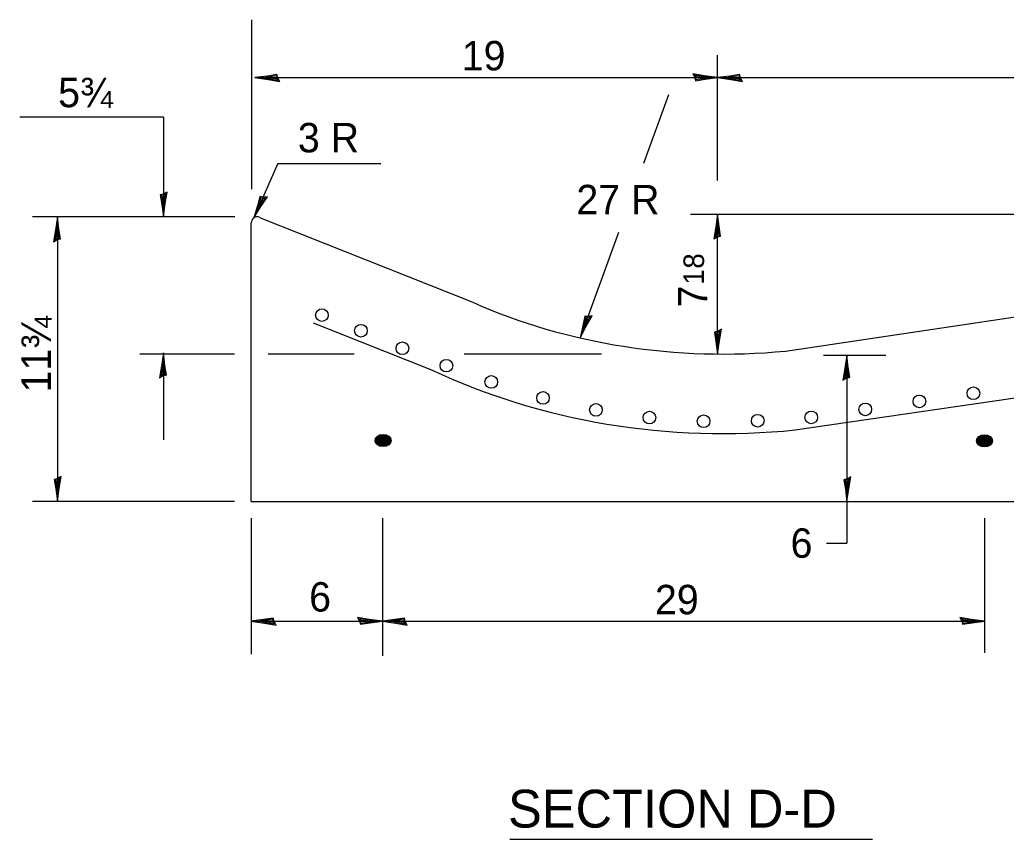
# Model space of a CAD drawing. Extents: x 0 to 2.83, y 0 to 1.83.
# Drawn here: x 1.0365 to 1.4278, y 0.7951 to 1.1201 of the extents above; entities that cross this region are included whole.
import ezdxf

# ---------------------------------------------------------------- set-up
doc = ezdxf.new("R2010")
doc.units = 0
for name, color, linetype in [('RD_Pr_Roadway_Dimensions', 7, 'Continuous'), ('RD_Pr_Roadway_Notes', 7, 'Continuous'), ('SH_General_Details', 7, 'Continuous')]:
    doc.layers.add(name, color=color, linetype=linetype)

msp = doc.modelspace()

# ---------------------------------------------------------------- linework, layer by layer
at = {"layer": 'RD_Pr_Roadway_Dimensions'}
for p, q in [((1.12839, 1.12008), (1.12839, 1.05289)), ((1.31327, 1.05634), (1.31327, 1.10601)), ((1.1298, 1.09711), (1.31327, 1.09711)), ((1.31327, 1.09711), (1.70335, 1.09711)), ((1.29383, 1.09031), (1.28393, 1.06309)), ((1.09348, 1.08149), (1.03652, 1.08149)), ((1.09348, 1.08149), (1.09348, 1.0419)), ((1.1389, 1.06304), (1.12937, 1.04148)), ((1.1389, 1.06304), (1.17968, 1.06304)), ((1.12182, 1.0419), (1.04159, 1.0419)), ((1.05145, 1.0419), (1.05145, 0.92907)), ((1.30258, 1.04301), (1.66335, 1.04301)), ((1.31327, 0.9875), (1.31327, 1.04301)), ((1.27396, 1.03571), (1.25874, 0.99389)), ((1.12166, 0.98749), (1.0842, 0.98749)), ((1.09348, 0.98794), (1.09348, 0.95344)), ((1.16916, 0.98749), (1.13499, 0.98749)), ((1.26721, 0.98749), (1.21273, 0.98749)), ((1.35528, 0.98701), (1.37997, 0.98701)), ((1.36449, 0.98701), (1.36449, 0.91254)), ((1.36449, 0.96066), (1.36449, 0.91778)), ((1.12166, 0.92907), (1.04159, 0.92907)), ((1.12832, 0.9224), (1.12832, 0.86843)), ((1.18034, 0.9224), (1.18034, 0.86784)), ((1.41914, 0.9224), (1.41914, 0.86903)), ((1.35641, 0.91254), (1.36449, 0.91254)), ((1.12832, 0.88155), (1.18034, 0.88155)), ((1.18034, 0.88155), (1.41914, 0.88155))]:
    msp.add_line(p, q, dxfattribs=at)
for points in [[(1.13884, 1.09697), (1.13854, 1.09832), (1.13472, 1.09774), (1.1298, 1.09711), (1.13505, 1.09639), (1.13965, 1.09558), (1.13884, 1.09697), (1.13844, 1.09787), (1.13311, 1.0971), (1.13893, 1.09608), (1.13807, 1.09722), (1.13562, 1.09707), (1.13798, 1.09671)], [(1.30423, 1.09724), (1.30453, 1.09589), (1.30835, 1.09647), (1.31327, 1.09711), (1.30802, 1.09783), (1.30342, 1.09863), (1.30423, 1.09724), (1.30463, 1.09635), (1.30997, 1.09711), (1.30414, 1.09814), (1.305, 1.09699), (1.30745, 1.09714), (1.30509, 1.0975)], [(1.3223, 1.09697), (1.322, 1.09832), (1.31818, 1.09774), (1.31327, 1.09711), (1.31851, 1.09639), (1.32311, 1.09558), (1.3223, 1.09697), (1.3219, 1.09787), (1.31657, 1.0971), (1.3224, 1.09608), (1.32154, 1.09722), (1.31909, 1.09707), (1.32144, 1.09671)], [(1.09362, 1.05094), (1.09227, 1.05064), (1.09285, 1.04682), (1.09348, 1.0419), (1.0942, 1.04715), (1.09501, 1.05174), (1.09362, 1.05094), (1.09272, 1.05054), (1.09349, 1.0452), (1.09451, 1.05103), (1.09337, 1.05017), (1.09352, 1.04772), (1.09388, 1.05008)], [(1.13314, 1.04969), (1.13178, 1.04996), (1.13077, 1.04623), (1.12937, 1.04148), (1.13215, 1.04598), (1.13474, 1.04986), (1.13314, 1.04969), (1.13216, 1.04968), (1.13071, 1.04449), (1.134, 1.04941), (1.1326, 1.04909), (1.13176, 1.04678), (1.13303, 1.04879)], [(1.05131, 1.03287), (1.05266, 1.03317), (1.05208, 1.03699), (1.05145, 1.0419), (1.05073, 1.03666), (1.04992, 1.03206), (1.05131, 1.03287), (1.05221, 1.03327), (1.05144, 1.0386), (1.05042, 1.03277), (1.05156, 1.03363), (1.05141, 1.03608), (1.05105, 1.03373)], [(1.31314, 1.03397), (1.31448, 1.03428), (1.3139, 1.0381), (1.31327, 1.04301), (1.31255, 1.03776), (1.31174, 1.03317), (1.31314, 1.03397), (1.31403, 1.03438), (1.31326, 1.03971), (1.31224, 1.03388), (1.31338, 1.03474), (1.31323, 1.03719), (1.31287, 1.03483)], [(1.26196, 1.00234), (1.26059, 1.00252), (1.25983, 0.99873), (1.25874, 0.99389), (1.26121, 0.99858), (1.26354, 1.00262), (1.26196, 1.00234), (1.26098, 1.00227), (1.25988, 0.99699), (1.26283, 1.00212), (1.26146, 1.0017), (1.26077, 0.99935), (1.26191, 1.00144)], [(1.3134, 0.99654), (1.31205, 0.99624), (1.31263, 0.99242), (1.31327, 0.9875), (1.31399, 0.99275), (1.31479, 0.99735), (1.3134, 0.99654), (1.31251, 0.99614), (1.31328, 0.99081), (1.3143, 0.99663), (1.31315, 0.99577), (1.31331, 0.99332), (1.31366, 0.99568)], [(1.09335, 0.9789), (1.0947, 0.9792), (1.09412, 0.98302), (1.09348, 0.98794), (1.09276, 0.98269), (1.09196, 0.97809), (1.09335, 0.9789), (1.09424, 0.9793), (1.09348, 0.98463), (1.09245, 0.97881), (1.0936, 0.97967), (1.09345, 0.98212), (1.09309, 0.97976)], [(1.36435, 0.97797), (1.3657, 0.97828), (1.36512, 0.9821), (1.36449, 0.98701), (1.36377, 0.98176), (1.36296, 0.97717), (1.36435, 0.97797), (1.36525, 0.97838), (1.36448, 0.98371), (1.36346, 0.97788), (1.3646, 0.97874), (1.36445, 0.98119), (1.36409, 0.97883)], [(1.05158, 0.93811), (1.05023, 0.93781), (1.05081, 0.93398), (1.05145, 0.92907), (1.05217, 0.93432), (1.05297, 0.93891), (1.05158, 0.93811), (1.05069, 0.9377), (1.05145, 0.93237), (1.05248, 0.9382), (1.05133, 0.93734), (1.05148, 0.93489), (1.05184, 0.93725)], [(1.36472, 0.93797), (1.36337, 0.93767), (1.36395, 0.93385), (1.36458, 0.92894), (1.3653, 0.93418), (1.36611, 0.93878), (1.36472, 0.93797), (1.36382, 0.93757), (1.36459, 0.93224), (1.36561, 0.93807), (1.36447, 0.93721), (1.36462, 0.93476), (1.36498, 0.93711)], [(1.13736, 0.88141), (1.13706, 0.88276), (1.13324, 0.88218), (1.12832, 0.88155), (1.13357, 0.88083), (1.13817, 0.88002), (1.13736, 0.88141), (1.13696, 0.88231), (1.13163, 0.88154), (1.13745, 0.88052), (1.13659, 0.88166), (1.13414, 0.88151), (1.1365, 0.88115)], [(1.17131, 0.88168), (1.17161, 0.88033), (1.17543, 0.88091), (1.18034, 0.88155), (1.1751, 0.88227), (1.1705, 0.88307), (1.17131, 0.88168), (1.17171, 0.88079), (1.17704, 0.88155), (1.17121, 0.88258), (1.17207, 0.88143), (1.17452, 0.88158), (1.17217, 0.88194)], [(1.18938, 0.88141), (1.18908, 0.88276), (1.18526, 0.88218), (1.18034, 0.88155), (1.18559, 0.88083), (1.19018, 0.88002), (1.18938, 0.88141), (1.18898, 0.88231), (1.18364, 0.88154), (1.18947, 0.88052), (1.18861, 0.88166), (1.18616, 0.88151), (1.18852, 0.88115)], [(1.4101, 0.88168), (1.4104, 0.88033), (1.41422, 0.88091), (1.41914, 0.88155), (1.41389, 0.88227), (1.40929, 0.88307), (1.4101, 0.88168), (1.4105, 0.88079), (1.41584, 0.88155), (1.41001, 0.88258), (1.41087, 0.88143), (1.41332, 0.88158), (1.41096, 0.88194)]]:
    msp.add_lwpolyline(points, dxfattribs=at)
at = {"layer": 'RD_Pr_Roadway_Notes'}
msp.add_line((1.23083, 0.79507), (1.37476, 0.79507), dxfattribs=at)
at = {"layer": 'SH_General_Details'}
for p, q in [((1.13158, 1.04171), (1.21616, 1.00807)), ((1.34018, 0.98866), (1.70335, 1.04301)), ((1.12832, 0.92907), (1.12832, 1.03951)), ((1.34409, 0.95739), (1.66604, 1.00433)), ((1.15295, 0.99987), (1.19984, 0.98121)), ((1.12832, 0.92907), (1.70335, 0.92907))]:
    msp.add_line(p, q, dxfattribs=at)
for centre in [(1.15634, 1.00292), (1.17182, 0.99676), (1.18827, 0.9898), (1.20572, 0.98289), (1.22353, 0.97643), (1.41473, 0.97192), (1.24404, 0.97007), (1.39329, 0.96873), (1.26501, 0.96536), (1.37185, 0.96554), (1.28627, 0.96229), (1.30772, 0.96084), (1.32921, 0.96104), (1.3504, 0.96235)]:
    msp.add_circle(centre, 0.00251, dxfattribs=at)
msp.add_arc((1.1307, 1.03951), 0.00238, 68.3089, 180, dxfattribs=at)
for major_axis, ratio, start_param in [((0.19429, 0), 0.751315, 4.174908), ((0.22527, 0), 0.787906, 4.172519)]:
    msp.add_ellipse((1.31563, 1.13347), major_axis=major_axis, ratio=ratio, start_param=start_param, end_param=4.839067, dxfattribs=at)
for centre, major_axis, ratio in [((1.18062, 0.95319), (-0.0032, 0), 0.751315), ((1.18062, 0.95319), (-0.00304, 0), 0.751315), ((1.18061, 0.95319), (-0.0029, 0), 0.751315), ((1.18061, 0.95318), (-0.00276, 0), 0.751315), ((1.18061, 0.95318), (-0.00263, 0), 0.751315), ((1.18061, 0.95318), (-0.0025, 0), 0.751315), ((1.18061, 0.95318), (-0.00238, 0), 0.751315), ((1.18061, 0.95318), (-0.00227, 0), 0.751315), ((1.1806, 0.95317), (-0.00216, 0), 0.751315), ((1.1806, 0.95317), (-0.00206, 0), 0.751315), ((1.1806, 0.95317), (-0.00196, 0), 0.751315), ((1.41913, 0.95305), (-0.0032, 0), 0.751315), ((1.41913, 0.95305), (-0.00304, 0), 0.751315), ((1.41913, 0.95305), (-0.0029, 0), 0.751315), ((1.41913, 0.95304), (-0.00276, 0), 0.751315), ((1.41913, 0.95304), (-0.00263, 0), 0.751315), ((1.41913, 0.95304), (-0.0025, 0), 0.751315), ((1.41912, 0.95304), (-0.00238, 0), 0.751315), ((1.41912, 0.95304), (-0.00227, 0), 0.751315), ((1.41912, 0.95303), (-0.00216, 0), 0.751315), ((1.1806, 0.95317), (-0.00187, 0), 0.751315), ((1.1806, 0.95317), (-0.00178, 0), 0.751315), ((1.1806, 0.95317), (-0.00169, 0), 0.751315), ((1.1806, 0.95317), (-0.00161, 0), 0.751315), ((1.1806, 0.95316), (-0.00154, 0), 0.751315), ((1.1806, 0.95316), (-0.00146, 0), 0.751315), ((1.1806, 0.95316), (-0.00139, 0), 0.751315), ((1.1806, 0.95316), (-0.00133, 0), 0.751315), ((1.1806, 0.95316), (-0.00126, 0), 0.751316), ((1.1806, 0.95316), (-0.0012, 0), 0.751315), ((1.1806, 0.95316), (-0.00115, 0), 0.751315), ((1.1806, 0.95316), (-0.00109, 0), 0.751315), ((1.1806, 0.95316), (-0.00104, 0), 0.751315), ((1.1806, 0.95316), (-0.000991, 0), 0.751315), ((1.1806, 0.95316), (-0.000944, 0), 0.751315), ((1.1806, 0.95316), (-0.000899, 0), 0.751315), ((1.1806, 0.95316), (-0.000856, 0), 0.751315), ((1.1806, 0.95316), (-0.000815, 0), 0.751316), ((1.1806, 0.95316), (-0.000776, 0), 0.751315), ((1.1806, 0.95315), (-0.000739, 0), 0.751315), ((1.1806, 0.95315), (-0.000704, 0), 0.751315), ((1.1806, 0.95315), (-0.000671, 0), 0.751314), ((1.1806, 0.95315), (-0.000639, 0), 0.751314), ((1.1806, 0.95315), (-0.000608, 0), 0.751314), ((1.1806, 0.95315), (-0.000579, 0), 0.751314), ((1.1806, 0.95315), (-0.000552, 0), 0.751314), ((1.1806, 0.95315), (-0.000525, 0), 0.751315), ((1.1806, 0.95315), (-0.000524, 0), 0.751315), ((1.1806, 0.95315), (-0.0005, 0), 0.751315), ((1.1806, 0.95315), (-0.000498, 0), 0.751315), ((1.1806, 0.95315), (-0.000473, 0), 0.751315), ((1.1806, 0.95315), (-0.000449, 0), 0.751315), ((1.1806, 0.95315), (-0.000427, 0), 0.751315), ((1.1806, 0.95315), (-0.000406, 0), 0.751315), ((1.1806, 0.95315), (-0.000385, 0), 0.751315), ((1.1806, 0.95315), (-0.000366, 0), 0.751315), ((1.1806, 0.95315), (-0.000348, 0), 0.751315), ((1.1806, 0.95315), (-0.00033, 0), 0.751316), ((1.1806, 0.95315), (-0.000314, 0), 0.751315), ((1.1806, 0.95315), (-0.000298, 0), 0.751315), ((1.1806, 0.95315), (-0.000283, 0), 0.751315), ((1.1806, 0.95315), (-0.000269, 0), 0.751315), ((1.1806, 0.95315), (-0.000256, 0), 0.751315), ((1.1806, 0.95315), (-0.000243, 0), 0.751315), ((1.1806, 0.95315), (-0.000231, 0), 0.751315), ((1.1806, 0.95315), (-0.000219, 0), 0.751315), ((1.18061, 0.95315), (-0.000208, 0), 0.751315), ((1.18061, 0.95315), (-0.000198, 0), 0.751315), ((1.18061, 0.95315), (-0.000188, 0), 0.751315), ((1.18061, 0.95315), (-0.000178, 0), 0.751314), ((1.18061, 0.95315), (-0.00017, 0), 0.751314), ((1.18061, 0.95315), (-0.000161, 0), 0.751314), ((1.18061, 0.95315), (-0.000153, 0), 0.751315), ((1.18061, 0.95315), (-0.000145, 0), 0.751315), ((1.18061, 0.95315), (-0.000138, 0), 0.751315), ((1.18061, 0.95315), (-0.000131, 0), 0.751315), ((1.18061, 0.95315), (-0.000125, 0), 0.751315), ((1.18061, 0.95315), (-0.000118, 0), 0.751315), ((1.18061, 0.95315), (-0.000112, 0), 0.751315), ((1.18061, 0.95315), (-0.000107, 0), 0.751315), ((1.18061, 0.95315), (-0.000102, 0), 0.751315), ((1.18061, 0.95315), (-0.0000964, 0), 0.751315), ((1.18061, 0.95315), (-0.0000916, 0), 0.751315), ((1.18061, 0.95315), (-0.000087, 0), 0.751316), ((1.18061, 0.95315), (-0.0000827, 0), 0.751315), ((1.18061, 0.95315), (-0.0000786, 0), 0.751315), ((1.18061, 0.95315), (-0.0000746, 0), 0.751315), ((1.18061, 0.95315), (-0.0000709, 0), 0.751315), ((1.18061, 0.95315), (-0.0000674, 0), 0.751315), ((1.18061, 0.95315), (-0.000064, 0), 0.751315), ((1.18061, 0.95315), (-0.0000608, 0), 0.751315), ((1.18061, 0.95315), (-0.0000577, 0), 0.751315), ((1.18061, 0.95315), (-0.0000549, 0), 0.751315), ((1.18061, 0.95315), (-0.0000521, 0), 0.751315), ((1.18061, 0.95315), (-0.0000495, 0), 0.751315), ((1.18061, 0.95315), (-0.000047, 0), 0.751315), ((1.18061, 0.95315), (-0.0000447, 0), 0.751314), ((1.18061, 0.95315), (0.0000424, 0), 0.751314), ((1.18061, 0.95315), (0.0000403, 0), 0.751314), ((1.18061, 0.95315), (-0.0000383, 0), 0.751315), ((1.18061, 0.95315), (-0.0000364, 0), 0.751315), ((1.18061, 0.95315), (-0.0000346, 0), 0.751315), ((1.18061, 0.95315), (-0.0000328, 0), 0.751315), ((1.18061, 0.95315), (-0.0000312, 0), 0.751315), ((1.18061, 0.95315), (0.0000296, 0), 0.751315), ((1.18061, 0.95315), (-0.0000282, 0), 0.751315), ((1.18061, 0.95315), (0.0000268, 0), 0.751315), ((1.18061, 0.95315), (0.0000254, 0), 0.751315), ((1.18061, 0.95315), (-0.0000241, 0), 0.751315), ((1.18061, 0.95315), (-0.0000229, 0), 0.751315), ((1.18061, 0.95315), (0.0000218, 0), 0.751316), ((1.18061, 0.95315), (-0.0000207, 0), 0.751315), ((1.18061, 0.95315), (0.0000197, 0), 0.751315), ((1.18061, 0.95315), (0.0000187, 0), 0.751315), ((1.18061, 0.95315), (0.0000177, 0), 0.751315), ((1.18061, 0.95315), (-0.0000169, 0), 0.751315), ((1.18061, 0.95315), (0.000016, 0), 0.751315), ((1.18061, 0.95315), (0.0000152, 0), 0.751315), ((1.18061, 0.95315), (0.0000145, 0), 0.751315), ((1.18061, 0.95315), (0.0000137, 0), 0.751315), ((1.18061, 0.95315), (-0.000013, 0), 0.751315), ((1.18061, 0.95315), (0.0000124, 0), 0.751315), ((1.18061, 0.95315), (0.0000118, 0), 0.751315), ((1.18061, 0.95316), (0.0000112, 0), 0.751314), ((1.18061, 0.95316), (0.0000106, 0), 0.751314), ((1.18062, 0.95316), (0.0000101, 0), 0.751314), ((1.18062, 0.95316), (-0.00000959, 0), 0.751315), ((1.18062, 0.95316), (0.00000911, 0), 0.751315), ((1.18062, 0.95316), (0.00000866, 0), 0.751315), ((1.41912, 0.95303), (-0.00206, 0), 0.751315), ((1.41912, 0.95303), (-0.00196, 0), 0.751315), ((1.41912, 0.95303), (-0.00187, 0), 0.751315), ((1.41912, 0.95303), (-0.00178, 0), 0.751315), ((1.41912, 0.95303), (-0.00169, 0), 0.751315), ((1.41912, 0.95303), (-0.00161, 0), 0.751315), ((1.41912, 0.95302), (-0.00154, 0), 0.751315), ((1.41912, 0.95302), (-0.00146, 0), 0.751315), ((1.41912, 0.95302), (-0.00139, 0), 0.751315), ((1.41912, 0.95302), (-0.00133, 0), 0.751315), ((1.41912, 0.95302), (-0.00126, 0), 0.751316), ((1.41912, 0.95302), (-0.0012, 0), 0.751315), ((1.41912, 0.95302), (-0.00115, 0), 0.751315), ((1.41912, 0.95302), (-0.00109, 0), 0.751315), ((1.41912, 0.95302), (-0.00104, 0), 0.751315), ((1.41912, 0.95302), (-0.000991, 0), 0.751315), ((1.41912, 0.95302), (-0.000944, 0), 0.751315), ((1.41912, 0.95302), (-0.000899, 0), 0.751315), ((1.41912, 0.95302), (-0.000856, 0), 0.751315), ((1.41912, 0.95302), (-0.000815, 0), 0.751316), ((1.41912, 0.95302), (-0.000776, 0), 0.751315), ((1.41912, 0.95301), (-0.000739, 0), 0.751315), ((1.41912, 0.95301), (-0.000704, 0), 0.751315), ((1.41912, 0.95301), (-0.000671, 0), 0.751314), ((1.41912, 0.95301), (-0.000639, 0), 0.751314), ((1.41912, 0.95301), (-0.000608, 0), 0.751314), ((1.41912, 0.95301), (-0.000579, 0), 0.751314), ((1.41912, 0.95301), (-0.000552, 0), 0.751314), ((1.41912, 0.95301), (-0.000525, 0), 0.751315), ((1.41912, 0.95301), (-0.000524, 0), 0.751315), ((1.41912, 0.95301), (-0.0005, 0), 0.751315), ((1.41912, 0.95301), (-0.000498, 0), 0.751315), ((1.41912, 0.95301), (-0.000473, 0), 0.751315), ((1.41912, 0.95301), (-0.000449, 0), 0.751315), ((1.41912, 0.95301), (-0.000427, 0), 0.751315), ((1.41912, 0.95301), (-0.000406, 0), 0.751315), ((1.41912, 0.95301), (-0.000385, 0), 0.751315), ((1.41912, 0.95301), (-0.000366, 0), 0.751315), ((1.41912, 0.95301), (-0.000348, 0), 0.751315), ((1.41912, 0.95301), (-0.00033, 0), 0.751316), ((1.41912, 0.95301), (-0.000314, 0), 0.751315), ((1.41912, 0.95301), (-0.000298, 0), 0.751315), ((1.41912, 0.95301), (-0.000283, 0), 0.751315), ((1.41912, 0.95301), (-0.000269, 0), 0.751315), ((1.41912, 0.95301), (-0.000256, 0), 0.751315), ((1.41912, 0.95301), (-0.000243, 0), 0.751315), ((1.41912, 0.95301), (-0.000231, 0), 0.751315), ((1.41912, 0.95301), (-0.000219, 0), 0.751315), ((1.41912, 0.95301), (-0.000208, 0), 0.751315), ((1.41912, 0.95301), (-0.000198, 0), 0.751315), ((1.41912, 0.95301), (-0.000188, 0), 0.751315), ((1.41912, 0.95301), (-0.000178, 0), 0.751314), ((1.41912, 0.95301), (-0.00017, 0), 0.751314), ((1.41912, 0.95301), (-0.000161, 0), 0.751314), ((1.41912, 0.95301), (-0.000153, 0), 0.751315), ((1.41912, 0.95301), (-0.000145, 0), 0.751315), ((1.41912, 0.95301), (-0.000138, 0), 0.751315), ((1.41912, 0.95301), (-0.000131, 0), 0.751315), ((1.41912, 0.95301), (-0.000125, 0), 0.751315), ((1.41912, 0.95301), (-0.000118, 0), 0.751315), ((1.41912, 0.95301), (-0.000112, 0), 0.751315), ((1.41912, 0.95301), (-0.000107, 0), 0.751315), ((1.41912, 0.95301), (-0.000102, 0), 0.751315), ((1.41912, 0.95301), (-0.0000964, 0), 0.751315), ((1.41912, 0.95301), (-0.0000916, 0), 0.751315), ((1.41912, 0.95301), (-0.000087, 0), 0.751316), ((1.41912, 0.95301), (-0.0000827, 0), 0.751315), ((1.41912, 0.95301), (-0.0000786, 0), 0.751315), ((1.41912, 0.95301), (-0.0000746, 0), 0.751315), ((1.41912, 0.95301), (-0.0000709, 0), 0.751315), ((1.41912, 0.95301), (-0.0000674, 0), 0.751315), ((1.41912, 0.95301), (-0.000064, 0), 0.751315), ((1.41912, 0.95301), (-0.0000608, 0), 0.751315), ((1.41912, 0.95301), (-0.0000577, 0), 0.751315), ((1.41912, 0.95301), (-0.0000549, 0), 0.751315), ((1.41912, 0.95301), (-0.0000521, 0), 0.751315), ((1.41912, 0.95301), (-0.0000495, 0), 0.751315), ((1.41912, 0.95301), (-0.000047, 0), 0.751315), ((1.41912, 0.95301), (-0.0000447, 0), 0.751314), ((1.41912, 0.95301), (0.0000424, 0), 0.751314), ((1.41912, 0.95301), (0.0000403, 0), 0.751314), ((1.41912, 0.95301), (-0.0000383, 0), 0.751315), ((1.41912, 0.95301), (-0.0000364, 0), 0.751315), ((1.41912, 0.95301), (-0.0000346, 0), 0.751315), ((1.41912, 0.95301), (-0.0000328, 0), 0.751315), ((1.41912, 0.95301), (-0.0000312, 0), 0.751315), ((1.41912, 0.95301), (0.0000296, 0), 0.751315), ((1.41912, 0.95301), (-0.0000282, 0), 0.751315), ((1.41912, 0.95301), (0.0000268, 0), 0.751315), ((1.41912, 0.95301), (0.0000254, 0), 0.751315), ((1.41912, 0.95301), (-0.0000241, 0), 0.751315), ((1.41913, 0.95301), (-0.0000229, 0), 0.751315), ((1.41913, 0.95301), (0.0000218, 0), 0.751316), ((1.41913, 0.95301), (-0.0000207, 0), 0.751315), ((1.41913, 0.95301), (0.0000197, 0), 0.751315), ((1.41913, 0.95301), (0.0000187, 0), 0.751315), ((1.41913, 0.95301), (0.0000177, 0), 0.751315), ((1.41913, 0.95301), (-0.0000169, 0), 0.751315), ((1.41913, 0.95301), (0.000016, 0), 0.751315), ((1.41913, 0.95301), (0.0000152, 0), 0.751315), ((1.41913, 0.95301), (0.0000145, 0), 0.751315), ((1.41913, 0.95301), (0.0000137, 0), 0.751315), ((1.41913, 0.95301), (-0.000013, 0), 0.751315), ((1.41913, 0.95301), (0.0000124, 0), 0.751315), ((1.41913, 0.95301), (0.0000118, 0), 0.751315), ((1.41913, 0.95302), (0.0000112, 0), 0.751314), ((1.41913, 0.95302), (0.0000106, 0), 0.751314), ((1.41913, 0.95302), (0.0000101, 0), 0.751314), ((1.41913, 0.95302), (-0.00000959, 0), 0.751315), ((1.41913, 0.95302), (0.00000911, 0), 0.751315), ((1.41913, 0.95302), (0.00000866, 0), 0.751315)]:
    msp.add_ellipse(centre, major_axis=major_axis, ratio=ratio, dxfattribs=at)

# ---------------------------------------------------------------- texts
at = {"layer": 'RD_Pr_Roadway_Dimensions'}
for s, height, rotation, p in [('19', 0.011667, 360, (1.21181, 1.1)), ('5¾', 0.011667, 360, (1.05174, 1.08539)), ('3 R', 0.011667, 360, (1.14683, 1.06749)), ('27 R', 0.011667, 360, (1.25728, 1.04293)), ('8', 0.00817, 90, (1.30791, 1.02137)), ('1', 0.00817, 90, (1.30791, 1.01503)), ('7', 0.01167, 90, (1.30926, 1.00597)), ('11¾', 0.011667, 90, (1.04888, 0.97225)), ('6', 0.01167, 360, (1.34222, 0.9067)), ('6', 0.01167, 360, (1.15129, 0.88537)), ('29', 0.011667, 360, (1.28844, 0.8843))]:
    msp.add_text(s, height=height, rotation=rotation, dxfattribs=at).set_placement(p)
at = {"layer": 'RD_Pr_Roadway_Notes'}
msp.add_text('SECTION D-D', height=0.015, rotation=360, dxfattribs=at).set_placement((1.23019, 0.7997))

doc.saveas('drawing.dxf')
